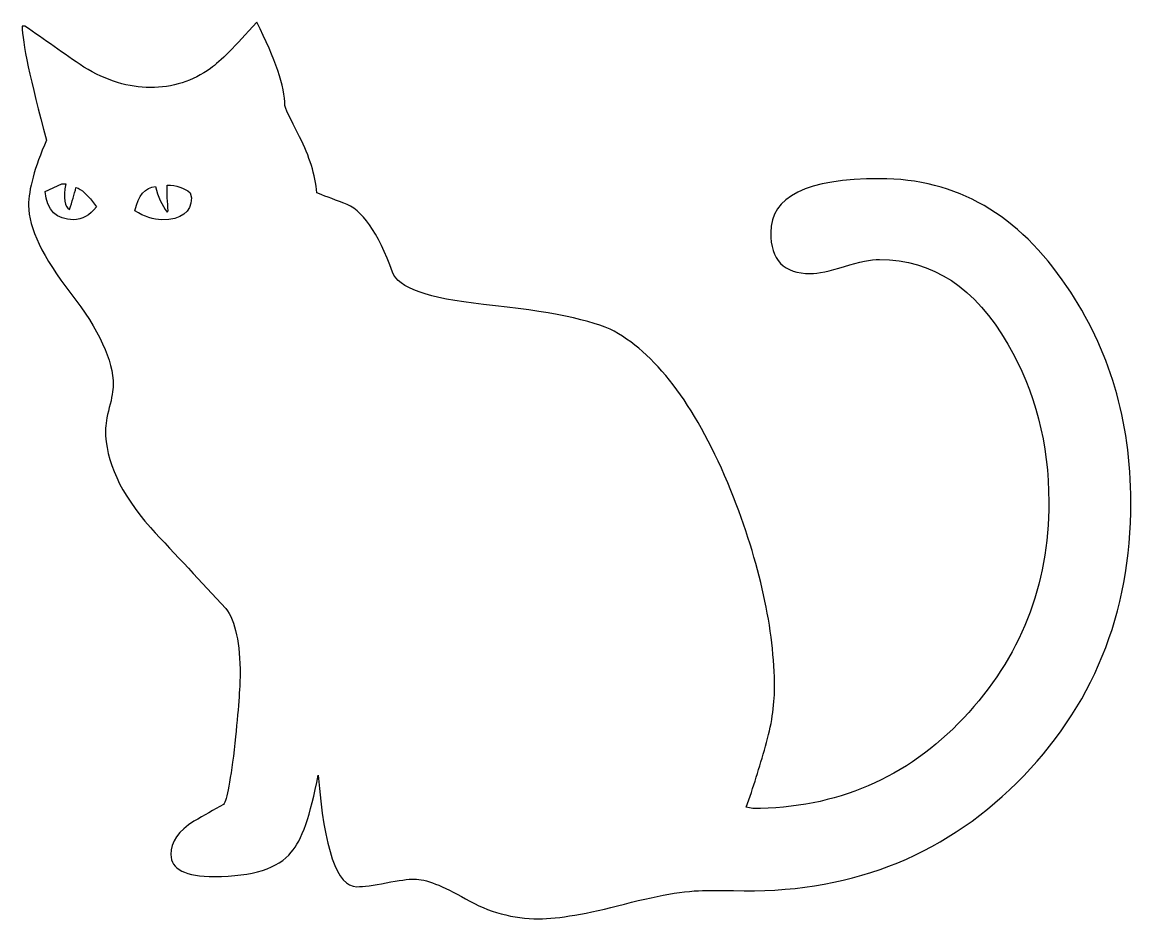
# Model space of a CAD drawing. Header units: centimetres. Extents: x -9.2 to 9.2, y -7.4 to 7.4.
import ezdxf

# ---------------------------------------------------------------- set-up
doc = ezdxf.new("R2010")
doc.units = ezdxf.units.CM
doc.header["$MEASUREMENT"] = 0
doc.layers.add('Camada 1', color=7, linetype='Continuous')

msp = doc.modelspace()

# ---------------------------------------------------------------- linework, layer by layer
at = {"layer": 'Camada 1'}
for points, knots in [([(9.17633, -0.51973), (9.17633, -2.37292), (8.54691, -3.9218), (7.28808, -5.16634), (7.28808, -5.16634), (6.02909, -6.41123), (4.46625, -7.00525), (2.59905, -6.94841), (2.59905, -6.94841), (2.59905, -6.94841), (2.2171, -6.94842), (2.2171, -6.94842), (2.2171, -6.94842), (1.89169, -6.93477), (1.41782, -7.00882), (0.79571, -7.17123), (0.79571, -7.17123), (0.17309, -7.33395), (-0.30072, -7.41547), (-0.62587, -7.41547), (-0.62587, -7.41547), (-1.05021, -7.41547), (-1.45341, -7.30569), (-1.83536, -7.08643), (-1.83536, -7.08643), (-2.21713, -6.86722), (-2.50034, -6.75776), (-2.68401, -6.75776), (-2.68401, -6.75776), (-2.78307, -6.75776), (-2.93865, -6.77887), (-3.15074, -6.82142), (-3.15074, -6.82142), (-3.36296, -6.86365), (-3.52568, -6.88476), (-3.63871, -6.88476), (-3.63871, -6.88476), (-3.96431, -6.88476), (-4.17656, -6.2696), (-4.27527, -5.03903), (-4.27527, -5.03903), (-4.40259, -5.70419), (-4.55118, -6.12835), (-4.72088, -6.31215), (-4.72088, -6.31215), (-4.93297, -6.58073), (-5.35728, -6.71519), (-5.99384, -6.71519), (-5.99384, -6.71519), (-6.47485, -6.71519), (-6.71517, -6.59502), (-6.71517, -6.35435), (-6.71517, -6.35435), (-6.71517, -6.14226), (-6.58785, -5.95877), (-6.33338, -5.80288), (-6.33338, -5.80288), (-6.16354, -5.70416), (-6.00114, -5.6119), (-5.84541, -5.52713), (-5.84541, -5.52713), (-5.78908, -5.45633), (-5.72539, -5.11692), (-5.65443, -4.50862), (-5.65443, -4.50862), (-5.5981, -3.95683), (-5.5695, -3.58234), (-5.5695, -3.3839), (-5.5695, -3.3839), (-5.5695, -2.861), (-5.64745, -2.49302), (-5.80286, -2.28064), (-5.80286, -2.28064), (-6.21339, -1.84249), (-6.6304, -1.39691), (-7.05471, -0.94415), (-7.05471, -0.94415), (-7.55001, -0.37839), (-7.79732, 0.15914), (-7.79732, 0.66838), (-7.79732, 0.66838), (-7.79732, 0.75315), (-7.77605, 0.87687), (-7.73366, 1.03959), (-7.73366, 1.03959), (-7.69127, 1.20231), (-7.67, 1.32605), (-7.67, 1.41114), (-7.67, 1.41114), (-7.67, 1.82101), (-7.90336, 2.3267), (-8.37022, 2.92818), (-8.37022, 2.92818), (-8.83692, 3.52918), (-9.07028, 4.01345), (-9.07028, 4.3814), (-9.07028, 4.3814), (-9.07028, 4.65001), (-8.97156, 5.01066), (-8.77326, 5.46357), (-8.77326, 5.46357), (-9.04221, 6.45347), (-9.17633, 7.08307), (-9.17633, 7.35181), (-9.17633, 7.35181), (-9.17633, 7.35181), (-9.13395, 7.35181), (-9.13395, 7.35181), (-9.13395, 7.35181), (-8.80867, 7.12543), (-8.48358, 6.89908), (-8.15798, 6.67286), (-8.15798, 6.67286), (-7.77603, 6.44648), (-7.40839, 6.33345), (-7.05469, 6.33345), (-7.05469, 6.33345), (-6.68702, 6.33345), (-6.35447, 6.4395), (-6.05745, 6.65174), (-6.05745, 6.65174), (-5.90203, 6.76474), (-5.64743, 7.01941), (-5.29373, 7.41546), (-5.29373, 7.41546), (-4.98277, 6.80716), (-4.82685, 6.34742), (-4.82685, 6.03645), (-4.82685, 6.03645), (-4.82685, 6.00787), (-4.74565, 5.83476), (-4.58293, 5.51665), (-4.58293, 5.51665), (-4.42037, 5.19838), (-4.32491, 4.89065), (-4.29647, 4.59362), (-4.29647, 4.59362), (-4.19757, 4.55123), (-4.04914, 4.49456), (-3.85089, 4.42392), (-3.85089, 4.42392), (-3.55387, 4.3247), (-3.28529, 3.94293), (-3.04463, 3.27809), (-3.04463, 3.27809), (-2.9597, 3.02361), (-2.45792, 2.84629), (-1.5383, 2.74757), (-1.5383, 2.74757), (-0.44914, 2.63422), (0.27219, 2.48579), (0.62589, 2.30196), (0.62589, 2.30196), (1.36117, 1.89178), (2.00506, 1.01487), (2.55671, -0.32874), (2.55671, -0.32874), (3.03741, -1.54537), (3.27807, -2.63469), (3.27807, -3.59637), (3.27807, -3.59637), (3.27807, -3.89323), (3.22835, -4.21507), (3.12967, -4.5616), (3.12967, -4.5616), (3.03045, -4.90847), (2.92435, -5.2443), (2.81135, -5.5694), (2.81135, -5.5694), (2.81135, -5.5694), (2.9174, -5.59086), (2.9174, -5.59086), (2.9174, -5.59086), (4.30358, -5.59086), (5.46679, -5.09201), (6.40768, -4.09491), (6.40768, -4.09491), (7.34825, -3.09783), (7.81849, -1.90622), (7.81849, -0.51975), (7.81849, -0.51975), (7.81849, 0.44193), (7.59214, 1.3117), (7.13973, 2.08986), (7.13973, 2.08986), (6.60188, 3.0236), (5.89484, 3.49033), (5.01796, 3.49033), (5.01796, 3.49033), (4.87635, 3.49033), (4.68181, 3.4512), (4.43447, 3.37357), (4.43447, 3.37357), (4.18685, 3.29578), (3.9996, 3.25697), (3.87228, 3.25697), (3.87228, 3.25697), (3.43365, 3.25697), (3.21445, 3.483), (3.21445, 3.93592), (3.21445, 3.93592), (3.21445, 4.52994), (3.81545, 4.82696), (5.01796, 4.82696), (5.01796, 4.82696), (6.2909, 4.82696), (7.32325, 4.23294), (8.1157, 3.04473), (8.1157, 3.04473), (8.82264, 2.01193), (9.17633, 0.8239), (9.17633, -0.51973)], [0, 0, 0, 0, 0.01851852, 0.01851852, 0.01851852, 0.01851852, 0.03703704, 0.03703704, 0.03703704, 0.03703704, 0.05555556, 0.05555556, 0.05555556, 0.05555556, 0.07407407, 0.07407407, 0.07407407, 0.07407407, 0.09259259, 0.09259259, 0.09259259, 0.09259259, 0.11111111, 0.11111111, 0.11111111, 0.11111111, 0.12962963, 0.12962963, 0.12962963, 0.12962963, 0.14814815, 0.14814815, 0.14814815, 0.14814815, 0.16666667, 0.16666667, 0.16666667, 0.16666667, 0.18518519, 0.18518519, 0.18518519, 0.18518519, 0.2037037, 0.2037037, 0.2037037, 0.2037037, 0.22222222, 0.22222222, 0.22222222, 0.22222222, 0.24074074, 0.24074074, 0.24074074, 0.24074074, 0.25925926, 0.25925926, 0.25925926, 0.25925926, 0.27777778, 0.27777778, 0.27777778, 0.27777778, 0.2962963, 0.2962963, 0.2962963, 0.2962963, 0.31481481, 0.31481481, 0.31481481, 0.31481481, 0.33333333, 0.33333333, 0.33333333, 0.33333333, 0.35185185, 0.35185185, 0.35185185, 0.35185185, 0.37037037, 0.37037037, 0.37037037, 0.37037037, 0.38888889, 0.38888889, 0.38888889, 0.38888889, 0.40740741, 0.40740741, 0.40740741, 0.40740741, 0.42592593, 0.42592593, 0.42592593, 0.42592593, 0.44444444, 0.44444444, 0.44444444, 0.44444444, 0.46296296, 0.46296296, 0.46296296, 0.46296296, 0.48148148, 0.48148148, 0.48148148, 0.48148148, 0.5, 0.5, 0.5, 0.5, 0.51851852, 0.51851852, 0.51851852, 0.51851852, 0.53703704, 0.53703704, 0.53703704, 0.53703704, 0.55555556, 0.55555556, 0.55555556, 0.55555556, 0.57407407, 0.57407407, 0.57407407, 0.57407407, 0.59259259, 0.59259259, 0.59259259, 0.59259259, 0.61111111, 0.61111111, 0.61111111, 0.61111111, 0.62962963, 0.62962963, 0.62962963, 0.62962963, 0.64814815, 0.64814815, 0.64814815, 0.64814815, 0.66666667, 0.66666667, 0.66666667, 0.66666667, 0.68518519, 0.68518519, 0.68518519, 0.68518519, 0.7037037, 0.7037037, 0.7037037, 0.7037037, 0.72222222, 0.72222222, 0.72222222, 0.72222222, 0.74074074, 0.74074074, 0.74074074, 0.74074074, 0.75925926, 0.75925926, 0.75925926, 0.75925926, 0.77777778, 0.77777778, 0.77777778, 0.77777778, 0.7962963, 0.7962963, 0.7962963, 0.7962963, 0.81481481, 0.81481481, 0.81481481, 0.81481481, 0.83333333, 0.83333333, 0.83333333, 0.83333333, 0.85185185, 0.85185185, 0.85185185, 0.85185185, 0.87037037, 0.87037037, 0.87037037, 0.87037037, 0.88888889, 0.88888889, 0.88888889, 0.88888889, 0.90740741, 0.90740741, 0.90740741, 0.90740741, 0.92592593, 0.92592593, 0.92592593, 0.92592593, 0.94444444, 0.94444444, 0.94444444, 0.94444444, 0.96296296, 0.96296296, 0.96296296, 0.96296296, 1, 1, 1, 1]), ([(-7.94575, 4.36027), (-8.08736, 4.55823), (-8.20039, 4.66428), (-8.28529, 4.67856), (-8.28529, 4.67856), (-8.31371, 4.56505), (-8.34895, 4.44504), (-8.39134, 4.31788), (-8.39134, 4.31788), (-8.47627, 4.36027), (-8.49739, 4.50155), (-8.455, 4.74222), (-8.455, 4.74222), (-8.455, 4.74222), (-8.51866, 4.74222), (-8.51866, 4.74222), (-8.51866, 4.74222), (-8.51866, 4.74222), (-8.79457, 4.6149), (-8.79457, 4.6149), (-8.79457, 4.6149), (-8.76631, 4.30359), (-8.6109, 4.14802), (-8.32769, 4.14802), (-8.32769, 4.14802), (-8.18658, 4.14802), (-8.05926, 4.21866), (-7.94575, 4.36027)], [0, 0, 0, 0, 0.125, 0.125, 0.125, 0.125, 0.25, 0.25, 0.25, 0.25, 0.375, 0.375, 0.375, 0.375, 0.5, 0.5, 0.5, 0.5, 0.625, 0.625, 0.625, 0.625, 0.75, 0.75, 0.75, 0.75, 1, 1, 1, 1]), ([(-6.37574, 4.5087), (-6.37574, 4.5087), (-6.39701, 4.59363), (-6.39701, 4.59363), (-6.39701, 4.59363), (-6.49607, 4.67856), (-6.62339, 4.72095), (-6.77878, 4.72095), (-6.77878, 4.72095), (-6.77878, 4.57934), (-6.77195, 4.4379), (-6.75767, 4.29664), (-6.75767, 4.29664), (-6.75767, 4.29664), (-6.77878, 4.27537), (-6.77878, 4.27537), (-6.77878, 4.27537), (-6.86371, 4.3884), (-6.92737, 4.53001), (-6.96976, 4.69971), (-6.96976, 4.69971), (-7.13962, 4.68558), (-7.25297, 4.55128), (-7.30933, 4.29667), (-7.30933, 4.29667), (-7.15375, 4.19745), (-7.00532, 4.14808), (-6.86372, 4.14808), (-6.86372, 4.14808), (-6.53846, 4.14802), (-6.37574, 4.26803), (-6.37574, 4.5087)], [0, 0, 0, 0, 0.11111111, 0.11111111, 0.11111111, 0.11111111, 0.22222222, 0.22222222, 0.22222222, 0.22222222, 0.33333333, 0.33333333, 0.33333333, 0.33333333, 0.44444444, 0.44444444, 0.44444444, 0.44444444, 0.55555556, 0.55555556, 0.55555556, 0.55555556, 0.66666667, 0.66666667, 0.66666667, 0.66666667, 0.77777778, 0.77777778, 0.77777778, 0.77777778, 1, 1, 1, 1])]:
    msp.add_open_spline(points, degree=3, knots=knots, dxfattribs=at)

doc.saveas('drawing.dxf')
